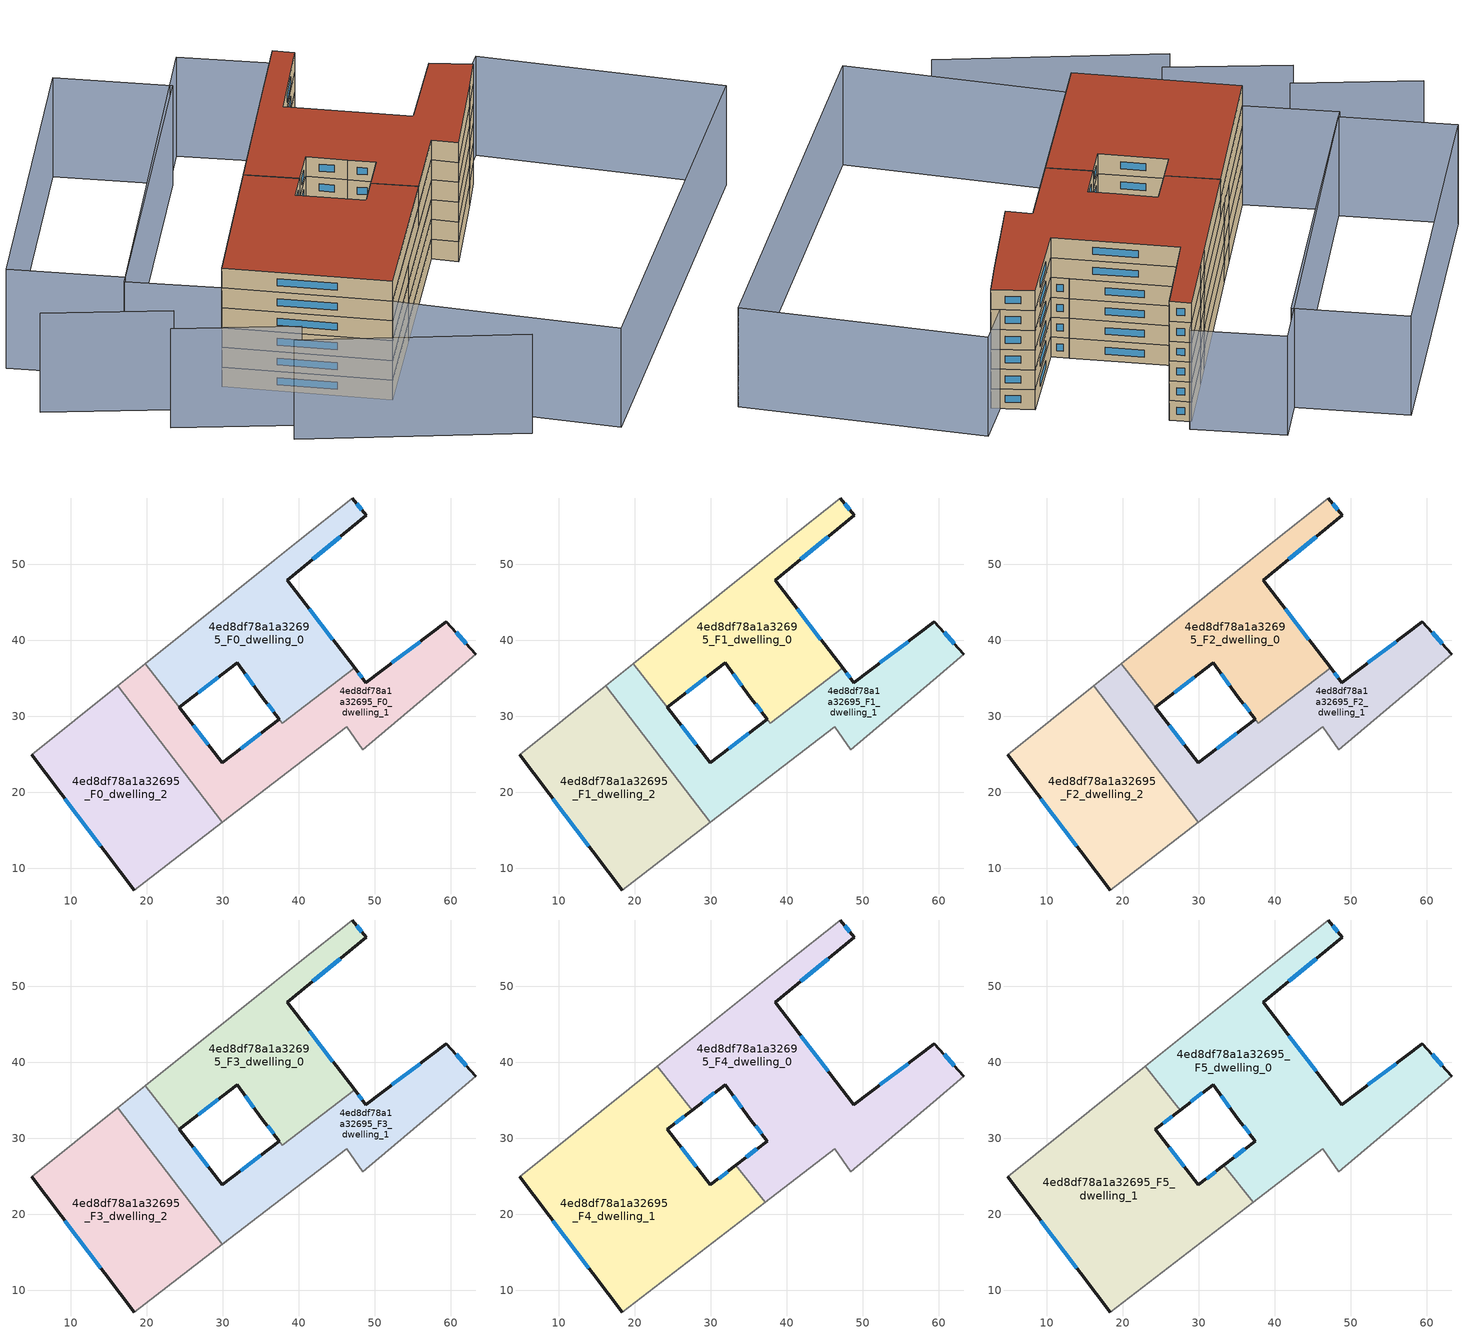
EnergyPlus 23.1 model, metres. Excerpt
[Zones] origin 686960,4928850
4ed8df78a1a32695_F0_dwelling_0
 floor ground (EU_floor_Construction): 47.08,58.72 48.87,56.42 38.5,47.88 47.35,36.36 37.86,29.08 35.18,32.61 31.91,37.05 24.3,31.21 24.27,31.18 19.84,36.94 36.77,50.53 39.72,52.88 z0
 wall outside (EU_wall_Construction): 24.3,31.21 31.91,37.05 35.18,32.61 37.43,29.64 / 47.35,36.36 38.5,47.88 48.87,56.42 47.08,58.72 z0:3
 wall to 4ed8df78a1a32695_F0_dwelling_1 (EU_wall_Construction): 19.84,36.94 24.27,31.18 24.3,31.2 / 37.86,29.08 47.35,36.36 / 37.43,29.64 37.86,29.07 z0:3
 wall adiabatic (EU_wall_Construction): 47.08,58.72 39.72,52.88 36.77,50.53 19.84,36.94 z0:3
 window (EU_Window_Construction): 32.97,35.61 34.11,34.06 / 26.77,33.11 29.43,35.15 / 48.28,57.17 47.66,57.97 / 41.87,50.66 45.49,53.64 / 44.47,40.11 41.38,44.14 / 35.91,31.65 36.7,30.61 z0.98:2.02
4ed8df78a1a32695_F0_dwelling_1
 floor ground (EU_floor_Construction): 59.44,42.42 63.31,38.17 59.29,34.73 48.42,25.63 46.32,28.61 29.97,16.07 16.19,34.01 19.84,36.94 24.27,31.18 24.3,31.2 29.95,23.87 37.43,29.64 37.86,29.07 47.35,36.36 48.82,34.45 z0
 wall outside (EU_wall_Construction): 37.43,29.64 29.95,23.87 24.3,31.2 / 63.31,38.17 59.44,42.42 48.82,34.45 47.35,36.36 z0:3
 wall adiabatic (EU_wall_Construction): 29.97,16.07 46.32,28.61 48.42,25.63 59.29,34.73 63.31,38.17 / 19.84,36.94 16.19,34.01 z0:3
 wall to 4ed8df78a1a32695_F0_dwelling_2 (EU_wall_Construction): 16.19,34.01 29.97,16.07 z0:3
 window (EU_Window_Construction): 34.99,27.77 32.38,25.75 / 48.34,35.07 47.83,35.74 / 55.98,39.83 52.27,37.04 / 62.05,39.55 60.7,41.04 / 28.11,26.26 26.13,28.82 z0.98:2.02
4ed8df78a1a32695_F0_dwelling_2
 floor ground (EU_floor_Construction): 16.19,34.01 29.97,16.07 18.35,7.16 4.88,24.93 z0
 wall outside (EU_wall_Construction): 4.88,24.93 18.35,7.16 z0:3
 wall adiabatic (EU_wall_Construction): 18.35,7.16 29.97,16.07 / 16.19,34.01 4.88,24.93 z0:3
 window (EU_Window_Construction): 9.26,19.15 13.97,12.94 z0.98:2.02
4ed8df78a1a32695_F1_dwelling_0
 floor to 4ed8df78a1a32695_F0_dwelling_0 (EU_floor_Construction): 47.08,58.72 48.87,56.42 38.5,47.88 47.35,36.36 37.86,29.08 35.18,32.61 31.91,37.05 24.3,31.21 24.27,31.18 19.84,36.94 36.77,50.53 39.72,52.88 z3
 wall outside (EU_wall_Construction): 24.3,31.21 31.91,37.05 35.18,32.61 37.43,29.64 / 47.35,36.36 38.5,47.88 48.87,56.42 47.08,58.72 z3:6
 wall to 4ed8df78a1a32695_F1_dwelling_1 (EU_wall_Construction): 19.84,36.94 24.27,31.18 24.3,31.2 / 37.86,29.08 47.35,36.36 / 37.43,29.64 37.86,29.07 z3:6
 wall adiabatic (EU_wall_Construction): 47.08,58.72 39.72,52.88 36.77,50.53 19.84,36.94 z3:6
 window (EU_Window_Construction): 32.97,35.61 34.11,34.06 / 26.77,33.11 29.43,35.15 / 48.28,57.17 47.66,57.97 / 41.87,50.66 45.49,53.64 / 44.47,40.11 41.38,44.14 / 35.91,31.65 36.7,30.61 z3.98:5.02
4ed8df78a1a32695_F1_dwelling_1
 floor to 4ed8df78a1a32695_F0_dwelling_1 (EU_floor_Construction): 59.44,42.42 63.31,38.17 59.29,34.73 48.42,25.63 46.32,28.61 29.97,16.07 16.19,34.01 19.84,36.94 24.27,31.18 24.3,31.2 29.95,23.87 37.43,29.64 37.86,29.07 47.35,36.36 48.82,34.45 z3
 wall outside (EU_wall_Construction): 37.43,29.64 29.95,23.87 24.3,31.2 / 63.31,38.17 59.44,42.42 48.82,34.45 47.35,36.36 z3:6
 wall adiabatic (EU_wall_Construction): 29.97,16.07 46.32,28.61 48.42,25.63 59.29,34.73 63.31,38.17 / 19.84,36.94 16.19,34.01 z3:6
 wall to 4ed8df78a1a32695_F1_dwelling_2 (EU_wall_Construction): 16.19,34.01 29.97,16.07 z3:6
 window (EU_Window_Construction): 34.99,27.77 32.38,25.75 / 48.34,35.07 47.83,35.74 / 55.98,39.83 52.27,37.04 / 62.05,39.55 60.7,41.04 / 28.11,26.26 26.13,28.82 z3.98:5.02
4ed8df78a1a32695_F1_dwelling_2
 floor to 4ed8df78a1a32695_F0_dwelling_2 (EU_floor_Construction): 16.19,34.01 29.97,16.07 18.35,7.16 4.88,24.93 z3
 wall outside (EU_wall_Construction): 4.88,24.93 18.35,7.16 z3:6
 wall adiabatic (EU_wall_Construction): 18.35,7.16 29.97,16.07 / 16.19,34.01 4.88,24.93 z3:6
 window (EU_Window_Construction): 9.26,19.15 13.97,12.94 z3.98:5.02
4ed8df78a1a32695_F2_dwelling_0
 floor to 4ed8df78a1a32695_F1_dwelling_0 (EU_floor_Construction): 47.08,58.72 48.87,56.42 38.5,47.88 47.35,36.36 37.86,29.08 35.18,32.61 31.91,37.05 24.3,31.21 24.27,31.18 19.84,36.94 36.77,50.53 39.72,52.88 z6
 wall outside (EU_wall_Construction): 24.3,31.21 31.91,37.05 35.18,32.61 37.43,29.64 / 47.35,36.36 38.5,47.88 48.87,56.42 47.08,58.72 z6:9
 wall to 4ed8df78a1a32695_F2_dwelling_1 (EU_wall_Construction): 19.84,36.94 24.27,31.18 24.3,31.2 / 37.86,29.08 47.35,36.36 / 37.43,29.64 37.86,29.07 z6:9
 wall adiabatic (EU_wall_Construction): 47.08,58.72 39.72,52.88 36.77,50.53 19.84,36.94 z6:9
 window (EU_Window_Construction): 32.97,35.61 34.11,34.06 / 26.77,33.11 29.43,35.15 / 48.28,57.17 47.66,57.97 / 41.87,50.66 45.49,53.64 / 44.47,40.11 41.38,44.14 / 35.91,31.65 36.7,30.61 z6.98:8.02
4ed8df78a1a32695_F2_dwelling_1
 floor to 4ed8df78a1a32695_F1_dwelling_1 (EU_floor_Construction): 59.44,42.42 63.31,38.17 59.29,34.73 48.42,25.63 46.32,28.61 29.97,16.07 16.19,34.01 19.84,36.94 24.27,31.18 24.3,31.2 29.95,23.87 37.43,29.64 37.86,29.07 47.35,36.36 48.82,34.45 z6
 wall outside (EU_wall_Construction): 37.43,29.64 29.95,23.87 24.3,31.2 / 63.31,38.17 59.44,42.42 48.82,34.45 47.35,36.36 z6:9
 wall adiabatic (EU_wall_Construction): 29.97,16.07 46.32,28.61 48.42,25.63 59.29,34.73 63.31,38.17 / 19.84,36.94 16.19,34.01 z6:9
 wall to 4ed8df78a1a32695_F2_dwelling_2 (EU_wall_Construction): 16.19,34.01 29.97,16.07 z6:9
 window (EU_Window_Construction): 34.99,27.77 32.38,25.75 / 48.34,35.07 47.83,35.74 / 55.98,39.83 52.27,37.04 / 62.05,39.55 60.7,41.04 / 28.11,26.26 26.13,28.82 z6.98:8.02
4ed8df78a1a32695_F2_dwelling_2
 floor to 4ed8df78a1a32695_F1_dwelling_2 (EU_floor_Construction): 16.19,34.01 29.97,16.07 18.35,7.16 4.88,24.93 z6
 wall outside (EU_wall_Construction): 4.88,24.93 18.35,7.16 z6:9
 wall adiabatic (EU_wall_Construction): 18.35,7.16 29.97,16.07 / 16.19,34.01 4.88,24.93 z6:9
 window (EU_Window_Construction): 9.26,19.15 13.97,12.94 z6.98:8.02
4ed8df78a1a32695_F3_dwelling_0
 floor to 4ed8df78a1a32695_F2_dwelling_0 (EU_floor_Construction): 47.08,58.72 48.87,56.42 38.5,47.88 47.35,36.36 37.86,29.08 35.18,32.61 31.91,37.05 24.3,31.21 24.27,31.18 19.84,36.94 36.77,50.53 39.72,52.88 z9
 wall outside (EU_wall_Construction): 24.3,31.21 31.91,37.05 35.18,32.61 37.43,29.64 / 47.35,36.36 38.5,47.88 48.87,56.42 47.08,58.72 z9:12
 wall to 4ed8df78a1a32695_F3_dwelling_1 (EU_wall_Construction): 19.84,36.94 24.27,31.18 24.3,31.2 / 37.86,29.08 47.35,36.36 / 37.43,29.64 37.86,29.07 z9:12
 wall adiabatic (EU_wall_Construction): 47.08,58.72 39.72,52.88 36.77,50.53 19.84,36.94 z9:12
 window (EU_Window_Construction): 32.97,35.61 34.11,34.06 / 26.77,33.11 29.43,35.15 / 48.28,57.17 47.66,57.97 / 41.87,50.66 45.49,53.64 / 44.47,40.11 41.38,44.14 / 35.91,31.65 36.7,30.61 z9.98:11.02
4ed8df78a1a32695_F3_dwelling_1
 floor to 4ed8df78a1a32695_F2_dwelling_1 (EU_floor_Construction): 59.44,42.42 63.31,38.17 59.29,34.73 48.42,25.63 46.32,28.61 29.97,16.07 16.19,34.01 19.84,36.94 24.27,31.18 24.3,31.2 29.95,23.87 37.43,29.64 37.86,29.07 47.35,36.36 48.82,34.45 z9
 wall outside (EU_wall_Construction): 37.43,29.64 29.95,23.87 24.3,31.2 / 63.31,38.17 59.44,42.42 48.82,34.45 47.35,36.36 z9:12
 wall adiabatic (EU_wall_Construction): 29.97,16.07 46.32,28.61 48.42,25.63 59.29,34.73 63.31,38.17 / 19.84,36.94 16.19,34.01 z9:12
 wall to 4ed8df78a1a32695_F3_dwelling_2 (EU_wall_Construction): 16.19,34.01 29.97,16.07 z9:12
 window (EU_Window_Construction): 34.99,27.77 32.38,25.75 / 48.34,35.07 47.83,35.74 / 55.98,39.83 52.27,37.04 / 62.05,39.55 60.7,41.04 / 28.11,26.26 26.13,28.82 z9.98:11.02
4ed8df78a1a32695_F3_dwelling_2
 floor to 4ed8df78a1a32695_F2_dwelling_2 (EU_floor_Construction): 16.19,34.01 29.97,16.07 18.35,7.16 4.88,24.93 z9
 wall outside (EU_wall_Construction): 4.88,24.93 18.35,7.16 z9:12
 wall adiabatic (EU_wall_Construction): 18.35,7.16 29.97,16.07 / 16.19,34.01 4.88,24.93 z9:12
 window (EU_Window_Construction): 9.26,19.15 13.97,12.94 z9.98:11.02
4ed8df78a1a32695_F4_dwelling_0
 floor to 4ed8df78a1a32695_F3_dwelling_0 (EU_floor_Construction): 47.08,58.72 48.87,56.42 38.5,47.88 47.35,36.36 37.86,29.07 35.18,32.61 31.91,37.05 27.57,33.72 23,39.48 36.77,50.53 39.72,52.88 z12
 floor to 4ed8df78a1a32695_F3_dwelling_1 (EU_floor_Construction): 59.44,42.42 63.31,38.17 59.29,34.73 48.42,25.63 46.32,28.61 37.18,21.6 33.32,26.47 37.43,29.64 37.86,29.07 47.35,36.36 48.82,34.45 z12
 wall outside (EU_wall_Construction): 63.31,38.17 59.44,42.42 48.82,34.45 38.5,47.88 48.87,56.42 47.08,58.72 / 27.57,33.72 31.91,37.05 35.18,32.61 37.43,29.64 33.32,26.47 z12:15
 wall adiabatic (EU_wall_Construction): 37.18,21.6 46.32,28.61 48.42,25.63 59.29,34.73 63.31,38.17 / 47.08,58.72 39.72,52.88 36.77,50.53 23,39.48 z12:15
 wall to 4ed8df78a1a32695_F4_dwelling_1 (EU_wall_Construction): 33.32,26.47 37.18,21.6 / 23,39.48 27.57,33.72 z12:15
 window (EU_Window_Construction): 41.87,50.66 45.49,53.64 / 45.46,38.82 41.85,43.51 / 55.98,39.83 52.27,37.04 / 62.05,39.55 60.7,41.04 / 36.09,28.61 34.65,27.5 / 35.91,31.65 36.7,30.61 / 32.97,35.61 34.11,34.06 / 28.98,34.8 30.5,35.97 / 48.28,57.17 47.66,57.97 z12.98:14.02
4ed8df78a1a32695_F4_dwelling_1
 floor to 4ed8df78a1a32695_F3_dwelling_1 (EU_floor_Construction): 33.32,26.47 37.18,21.6 29.97,16.07 16.19,34.01 19.84,36.94 24.27,31.18 24.3,31.2 29.95,23.87 z12
 floor to 4ed8df78a1a32695_F3_dwelling_2 (EU_floor_Construction): 16.19,34.01 29.97,16.07 18.35,7.16 4.88,24.93 z12
 floor to 4ed8df78a1a32695_F3_dwelling_0 (EU_floor_Construction): 23,39.48 27.57,33.72 24.3,31.2 24.27,31.18 19.84,36.94 z12
 wall outside (EU_wall_Construction): 33.32,26.47 29.95,23.87 24.3,31.2 27.57,33.72 / 4.88,24.93 18.35,7.16 z12:15
 wall adiabatic (EU_wall_Construction): 18.35,7.16 37.18,21.6 / 23,39.48 4.88,24.93 z12:15
 window (EU_Window_Construction): 25.36,32.02 26.5,32.9 / 28.11,26.26 26.13,28.82 / 32.22,25.63 31.04,24.72 / 9.26,19.15 13.97,12.94 z12.98:14.02
4ed8df78a1a32695_F5_dwelling_0
 floor to 4ed8df78a1a32695_F4_dwelling_0 (EU_floor_Construction): 48.87,56.42 38.5,47.88 48.82,34.45 59.44,42.42 63.31,38.17 59.29,34.73 48.42,25.63 46.32,28.61 37.18,21.6 33.32,26.47 37.43,29.64 35.18,32.61 31.91,37.05 27.57,33.72 23,39.48 36.77,50.53 39.72,52.88 47.08,58.72 z15
 wall outside (EU_wall_Construction): 63.31,38.17 59.44,42.42 48.82,34.45 38.5,47.88 48.87,56.42 47.08,58.72 / 27.57,33.72 31.91,37.05 35.18,32.61 37.43,29.64 33.32,26.47 z15:18
 wall adiabatic (EU_wall_Construction): 37.18,21.6 46.32,28.61 48.42,25.63 59.29,34.73 63.31,38.17 / 47.08,58.72 39.72,52.88 36.77,50.53 23,39.48 z15:18
 wall to 4ed8df78a1a32695_F5_dwelling_1 (EU_wall_Construction): 33.32,26.47 37.18,21.6 / 23,39.48 27.57,33.72 z15:18
 window (EU_Window_Construction): 41.87,50.66 45.49,53.64 / 45.46,38.82 41.85,43.51 / 55.98,39.83 52.27,37.04 / 62.05,39.55 60.7,41.04 / 36.09,28.61 34.65,27.5 / 35.91,31.65 36.7,30.61 / 32.97,35.61 34.11,34.06 / 28.98,34.8 30.5,35.97 / 48.28,57.17 47.66,57.97 z15.98:17.02
 roof outside (EU_roof_Construction): 59.29,34.73 63.31,38.17 59.44,42.42 48.82,34.45 38.5,47.88 48.87,56.42 47.08,58.72 39.72,52.88 36.77,50.53 23,39.48 27.57,33.72 31.91,37.05 35.18,32.61 37.43,29.64 33.32,26.47 37.18,21.6 46.32,28.61 48.42,25.63 z18
4ed8df78a1a32695_F5_dwelling_1
 floor to 4ed8df78a1a32695_F4_dwelling_1 (EU_floor_Construction): 27.57,33.72 24.3,31.2 29.95,23.87 33.32,26.47 37.18,21.6 18.35,7.16 4.88,24.93 23,39.48 z15
 wall outside (EU_wall_Construction): 33.32,26.47 29.95,23.87 24.3,31.2 27.57,33.72 / 4.88,24.93 18.35,7.16 z15:18
 wall adiabatic (EU_wall_Construction): 18.35,7.16 37.18,21.6 / 23,39.48 4.88,24.93 z15:18
 window (EU_Window_Construction): 25.36,32.02 26.5,32.9 / 28.11,26.26 26.13,28.82 / 32.22,25.63 31.04,24.72 / 9.26,19.15 13.97,12.94 z15.98:17.02
 roof outside (EU_roof_Construction): 37.18,21.6 33.32,26.47 29.95,23.87 24.3,31.2 27.57,33.72 23,39.48 4.88,24.93 18.35,7.16 z18
shading: 2.56,9.17 25.54,-11.27 / -6.88,22.37 5.57,10.94 / -16.26,36.93 -3.48,25.28 / 86.36,15.06 34.79,-18.28 / 34.79,-18.28 16.81,9.54 / 16.81,9.54 68.38,42.87 / 68.38,42.87 86.36,15.06 / 48.53,59.86 4.88,24.93 / 4.88,24.93 -3.07,34.87 / -3.07,34.87 40.58,69.8 / 40.58,69.8 48.53,59.86 / 35.33,65.13 -2.11,35.52 / -2.11,35.52 -11.79,47.77 / -11.79,47.77 25.65,77.37 / 25.65,77.37 35.33,65.13 z0:15
[Building]
EU S2 Campaign: North Axis=0; Terrain=City; Solar Distribution=FullExterior
[Site:Location]
Bologna: Latitude=44.5; Longitude=11.25; Time Zone=1; Elevation=37
[SizingPeriod:WeatherFileDays]
AnnualSizingPeriod: Begin Month=1; Begin Day of Month=1; End Month=12; End Day of Month=31; Day of Week for Start Day=Monday; Use Weather File Daylight Saving Period=No; Use Weather File Rain and Snow Indicators=No
[MATERIAL]
EU_InternalMass_Material: Roughness=MediumRough; Thickness=0.1; Conductivity=1; Density=1800; Specific Heat=900; Thermal Absorptance=0.9; Solar Absorptance=0.7; Visible Absorptance=0.7
[MATERIAL:NOMASS] Roughness=MediumRough; Thermal Absorptance=0.9; Solar Absorptance=0.7; Visible Absorptance=0.7
Name | Thermal Resistance
EU_wall_NoMass | 0.905828
EU_roof_NoMass | 0.37593
EU_floor_NoMass | 0.67114
[WINDOWMATERIAL:SIMPLEGLAZINGSYSTEM]
EU_Window_SimpleGlazing: UFactor=4.52486; Solar Heat Gain Coefficient=0.85; Visible Transmittance=0.85
[CONSTRUCTION]
EU_wall_Construction: EU_wall_NoMass
EU_roof_Construction: EU_roof_NoMass
EU_floor_Construction: EU_floor_NoMass
EU_InternalMass_Construction: EU_InternalMass_Material
EU_Window_Construction: EU_Window_SimpleGlazing
[ZONE] Type=1; Multiplier=1; Ceiling Height=autocalculate; Floor Area=autocalculate; Part of Total Floor Area=Yes
Name | Volume
4ed8df78a1a32695_F0_dwelling_0; 4ed8df78a1a32695_F1_dwelling_0; 4ed8df78a1a32695_F2_dwelling_0; 4ed8df78a1a32695_F3_dwelling_0 | 960.46
4ed8df78a1a32695_F4_dwelling_0; 4ed8df78a1a32695_F5_dwelling_0 | 1472.66
4ed8df78a1a32695_F0_dwelling_1; 4ed8df78a1a32695_F1_dwelling_1; 4ed8df78a1a32695_F2_dwelling_1; 4ed8df78a1a32695_F3_dwelling_1 | 1003.15
4ed8df78a1a32695_F4_dwelling_1; 4ed8df78a1a32695_F5_dwelling_1 | 1472.65
4ed8df78a1a32695_F0_dwelling_2; 4ed8df78a1a32695_F1_dwelling_2; 4ed8df78a1a32695_F2_dwelling_2; 4ed8df78a1a32695_F3_dwelling_2 | 981.688
[INTERNALMASS] Construction=EU_InternalMass_Construction
Name | Zone or ZoneList | Surface Area
4ed8df78a1a32695_F0_dwelling_0_EU_InternalMass | 4ed8df78a1a32695_F0_dwelling_0 | 320.152
4ed8df78a1a32695_F0_dwelling_1_EU_InternalMass | 4ed8df78a1a32695_F0_dwelling_1 | 334.383
4ed8df78a1a32695_F0_dwelling_2_EU_InternalMass | 4ed8df78a1a32695_F0_dwelling_2 | 327.231
4ed8df78a1a32695_F1_dwelling_0_EU_InternalMass | 4ed8df78a1a32695_F1_dwelling_0 | 320.152
4ed8df78a1a32695_F1_dwelling_1_EU_InternalMass | 4ed8df78a1a32695_F1_dwelling_1 | 334.383
4ed8df78a1a32695_F1_dwelling_2_EU_InternalMass | 4ed8df78a1a32695_F1_dwelling_2 | 327.231
4ed8df78a1a32695_F2_dwelling_0_EU_InternalMass | 4ed8df78a1a32695_F2_dwelling_0 | 320.152
4ed8df78a1a32695_F2_dwelling_1_EU_InternalMass | 4ed8df78a1a32695_F2_dwelling_1 | 334.383
4ed8df78a1a32695_F2_dwelling_2_EU_InternalMass | 4ed8df78a1a32695_F2_dwelling_2 | 327.231
4ed8df78a1a32695_F3_dwelling_0_EU_InternalMass | 4ed8df78a1a32695_F3_dwelling_0 | 320.152
4ed8df78a1a32695_F3_dwelling_1_EU_InternalMass | 4ed8df78a1a32695_F3_dwelling_1 | 334.383
4ed8df78a1a32695_F3_dwelling_2_EU_InternalMass | 4ed8df78a1a32695_F3_dwelling_2 | 327.231
4ed8df78a1a32695_F4_dwelling_0_EU_InternalMass | 4ed8df78a1a32695_F4_dwelling_0 | 490.887
4ed8df78a1a32695_F4_dwelling_1_EU_InternalMass | 4ed8df78a1a32695_F4_dwelling_1 | 490.881
4ed8df78a1a32695_F5_dwelling_0_EU_InternalMass | 4ed8df78a1a32695_F5_dwelling_0 | 490.887
4ed8df78a1a32695_F5_dwelling_1_EU_InternalMass | 4ed8df78a1a32695_F5_dwelling_1 | 490.881
[OTHEREQUIPMENT] Fuel Type=Electricity; Design Level Calculation Method=Watts/Area; Power per Zone Floor Area=1; Fraction Latent=0; Fraction Radiant=0; Fraction Lost=0; Carbon Dioxide Generation Rate=0; EndUse Subcategory=EU_Step8_InternalGains
Name | Zone or ZoneList or Space or SpaceList | Schedule
EU_Step8_InternalGain_4ed8df78a1a32695_F0_dwelling_0_f000 | 4ed8df78a1a32695_F0_dwelling_0 | EU_Step8_GainSchedule_4ed8df78a1a32695_F0_dwelling_0_f000
EU_Step8_InternalGain_4ed8df78a1a32695_F0_dwelling_1_f000 | 4ed8df78a1a32695_F0_dwelling_1 | EU_Step8_GainSchedule_4ed8df78a1a32695_F0_dwelling_1_f000
EU_Step8_InternalGain_4ed8df78a1a32695_F0_dwelling_2_f000 | 4ed8df78a1a32695_F0_dwelling_2 | EU_Step8_GainSchedule_4ed8df78a1a32695_F0_dwelling_2_f000
EU_Step8_InternalGain_4ed8df78a1a32695_F1_dwelling_0_f000 | 4ed8df78a1a32695_F1_dwelling_0 | EU_Step8_GainSchedule_4ed8df78a1a32695_F1_dwelling_0_f000
EU_Step8_InternalGain_4ed8df78a1a32695_F1_dwelling_1_f000 | 4ed8df78a1a32695_F1_dwelling_1 | EU_Step8_GainSchedule_4ed8df78a1a32695_F1_dwelling_1_f000
EU_Step8_InternalGain_4ed8df78a1a32695_F1_dwelling_2_f000 | 4ed8df78a1a32695_F1_dwelling_2 | EU_Step8_GainSchedule_4ed8df78a1a32695_F1_dwelling_2_f000
EU_Step8_InternalGain_4ed8df78a1a32695_F2_dwelling_0_f000 | 4ed8df78a1a32695_F2_dwelling_0 | EU_Step8_GainSchedule_4ed8df78a1a32695_F2_dwelling_0_f000
EU_Step8_InternalGain_4ed8df78a1a32695_F2_dwelling_1_f000 | 4ed8df78a1a32695_F2_dwelling_1 | EU_Step8_GainSchedule_4ed8df78a1a32695_F2_dwelling_1_f000
EU_Step8_InternalGain_4ed8df78a1a32695_F2_dwelling_2_f000 | 4ed8df78a1a32695_F2_dwelling_2 | EU_Step8_GainSchedule_4ed8df78a1a32695_F2_dwelling_2_f000
EU_Step8_InternalGain_4ed8df78a1a32695_F3_dwelling_0_f000 | 4ed8df78a1a32695_F3_dwelling_0 | EU_Step8_GainSchedule_4ed8df78a1a32695_F3_dwelling_0_f000
EU_Step8_InternalGain_4ed8df78a1a32695_F3_dwelling_1_f000 | 4ed8df78a1a32695_F3_dwelling_1 | EU_Step8_GainSchedule_4ed8df78a1a32695_F3_dwelling_1_f000
EU_Step8_InternalGain_4ed8df78a1a32695_F3_dwelling_2_f000 | 4ed8df78a1a32695_F3_dwelling_2 | EU_Step8_GainSchedule_4ed8df78a1a32695_F3_dwelling_2_f000
EU_Step8_InternalGain_4ed8df78a1a32695_F4_dwelling_0_f000 | 4ed8df78a1a32695_F4_dwelling_0 | EU_Step8_GainSchedule_4ed8df78a1a32695_F4_dwelling_0_f000
EU_Step8_InternalGain_4ed8df78a1a32695_F4_dwelling_1_f000 | 4ed8df78a1a32695_F4_dwelling_1 | EU_Step8_GainSchedule_4ed8df78a1a32695_F4_dwelling_1_f000
EU_Step8_InternalGain_4ed8df78a1a32695_F5_dwelling_0_f000 | 4ed8df78a1a32695_F5_dwelling_0 | EU_Step8_GainSchedule_4ed8df78a1a32695_F5_dwelling_0_f000
EU_Step8_InternalGain_4ed8df78a1a32695_F5_dwelling_1_f000 | 4ed8df78a1a32695_F5_dwelling_1 | EU_Step8_GainSchedule_4ed8df78a1a32695_F5_dwelling_1_f000
[ZONEVENTILATION:DESIGNFLOWRATE] Schedule=EU_AlwaysOn; Design Flow Rate Calculation Method=AirChanges/Hour; Air Changes per Hour=0.73129; Ventilation Type=Natural; Fan Pressure Rise=0; Fan Total Efficiency=1; Constant Term Coefficient=1; Temperature Term Coefficient=0; Velocity Term Coefficient=0; Velocity Squared Term Coefficient=0; Minimum Indoor Temperature=-100; Maximum Indoor Temperature=100; Delta Temperature=-100; Minimum Outdoor Temperature=-100; Maximum Outdoor Temperature=100; Maximum Wind Speed=40
Name | Zone or ZoneList or Space or SpaceList
EU_ConstantAir_4ed8df78a1a32695_F0_dwelling_0 | 4ed8df78a1a32695_F0_dwelling_0
EU_ConstantAir_4ed8df78a1a32695_F0_dwelling_1 | 4ed8df78a1a32695_F0_dwelling_1
EU_ConstantAir_4ed8df78a1a32695_F0_dwelling_2 | 4ed8df78a1a32695_F0_dwelling_2
EU_ConstantAir_4ed8df78a1a32695_F1_dwelling_0 | 4ed8df78a1a32695_F1_dwelling_0
EU_ConstantAir_4ed8df78a1a32695_F1_dwelling_1 | 4ed8df78a1a32695_F1_dwelling_1
EU_ConstantAir_4ed8df78a1a32695_F1_dwelling_2 | 4ed8df78a1a32695_F1_dwelling_2
EU_ConstantAir_4ed8df78a1a32695_F2_dwelling_0 | 4ed8df78a1a32695_F2_dwelling_0
EU_ConstantAir_4ed8df78a1a32695_F2_dwelling_1 | 4ed8df78a1a32695_F2_dwelling_1
EU_ConstantAir_4ed8df78a1a32695_F2_dwelling_2 | 4ed8df78a1a32695_F2_dwelling_2
EU_ConstantAir_4ed8df78a1a32695_F3_dwelling_0 | 4ed8df78a1a32695_F3_dwelling_0
EU_ConstantAir_4ed8df78a1a32695_F3_dwelling_1 | 4ed8df78a1a32695_F3_dwelling_1
EU_ConstantAir_4ed8df78a1a32695_F3_dwelling_2 | 4ed8df78a1a32695_F3_dwelling_2
EU_ConstantAir_4ed8df78a1a32695_F4_dwelling_0 | 4ed8df78a1a32695_F4_dwelling_0
EU_ConstantAir_4ed8df78a1a32695_F4_dwelling_1 | 4ed8df78a1a32695_F4_dwelling_1
EU_ConstantAir_4ed8df78a1a32695_F5_dwelling_0 | 4ed8df78a1a32695_F5_dwelling_0
EU_ConstantAir_4ed8df78a1a32695_F5_dwelling_1 | 4ed8df78a1a32695_F5_dwelling_1
[HVACTEMPLATE:THERMOSTAT] Constant Heating Setpoint=20; Constant Cooling Setpoint=50
EU_HeatOnly_4ed8df78a1a32695_F0_dwelling_0; EU_HeatOnly_4ed8df78a1a32695_F0_dwelling_1; EU_HeatOnly_4ed8df78a1a32695_F0_dwelling_2; EU_HeatOnly_4ed8df78a1a32695_F1_dwelling_0; EU_HeatOnly_4ed8df78a1a32695_F1_dwelling_1; EU_HeatOnly_4ed8df78a1a32695_F1_dwelling_2; EU_HeatOnly_4ed8df78a1a32695_F2_dwelling_0; EU_HeatOnly_4ed8df78a1a32695_F2_dwelling_1; EU_HeatOnly_4ed8df78a1a32695_F2_dwelling_2; EU_HeatOnly_4ed8df78a1a32695_F3_dwelling_0; EU_HeatOnly_4ed8df78a1a32695_F3_dwelling_1; EU_HeatOnly_4ed8df78a1a32695_F3_dwelling_2; EU_HeatOnly_4ed8df78a1a32695_F4_dwelling_0; EU_HeatOnly_4ed8df78a1a32695_F4_dwelling_1; EU_HeatOnly_4ed8df78a1a32695_F5_dwelling_0; EU_HeatOnly_4ed8df78a1a32695_F5_dwelling_1
[HVACTEMPLATE:ZONE:IDEALLOADSAIRSYSTEM] System Availability Schedule=EU_AlwaysOn; Maximum Heating Supply Air Temperature=50; Minimum Cooling Supply Air Temperature=13; Maximum Heating Supply Air Humidity Ratio=0.0156; Minimum Cooling Supply Air Humidity Ratio=0.0077; Heating Limit=NoLimit; Cooling Limit=NoLimit; Heating Availability Schedule=EU_AlwaysOn; Cooling Availability Schedule=EU_CoolingOff; Dehumidification Control Type=ConstantSensibleHeatRatio; Cooling Sensible Heat Ratio=0.7; Dehumidification Setpoint=60; Humidification Control Type=None; Humidification Setpoint=30; Outdoor Air Method=None; Outdoor Air Flow Rate per Person=0.00944; Outdoor Air Flow Rate per Zone Floor Area=0; Outdoor Air Flow Rate per Zone=0; Demand Controlled Ventilation Type=None; Outdoor Air Economizer Type=NoEconomizer; Heat Recovery Type=None; Sensible Heat Recovery Effectiveness=0.7; Latent Heat Recovery Effectiveness=0.65
Name | Template Thermostat
4ed8df78a1a32695_F0_dwelling_0 | EU_HeatOnly_4ed8df78a1a32695_F0_dwelling_0
4ed8df78a1a32695_F0_dwelling_1 | EU_HeatOnly_4ed8df78a1a32695_F0_dwelling_1
4ed8df78a1a32695_F0_dwelling_2 | EU_HeatOnly_4ed8df78a1a32695_F0_dwelling_2
4ed8df78a1a32695_F1_dwelling_0 | EU_HeatOnly_4ed8df78a1a32695_F1_dwelling_0
4ed8df78a1a32695_F1_dwelling_1 | EU_HeatOnly_4ed8df78a1a32695_F1_dwelling_1
4ed8df78a1a32695_F1_dwelling_2 | EU_HeatOnly_4ed8df78a1a32695_F1_dwelling_2
4ed8df78a1a32695_F2_dwelling_0 | EU_HeatOnly_4ed8df78a1a32695_F2_dwelling_0
4ed8df78a1a32695_F2_dwelling_1 | EU_HeatOnly_4ed8df78a1a32695_F2_dwelling_1
4ed8df78a1a32695_F2_dwelling_2 | EU_HeatOnly_4ed8df78a1a32695_F2_dwelling_2
4ed8df78a1a32695_F3_dwelling_0 | EU_HeatOnly_4ed8df78a1a32695_F3_dwelling_0
4ed8df78a1a32695_F3_dwelling_1 | EU_HeatOnly_4ed8df78a1a32695_F3_dwelling_1
4ed8df78a1a32695_F3_dwelling_2 | EU_HeatOnly_4ed8df78a1a32695_F3_dwelling_2
4ed8df78a1a32695_F4_dwelling_0 | EU_HeatOnly_4ed8df78a1a32695_F4_dwelling_0
4ed8df78a1a32695_F4_dwelling_1 | EU_HeatOnly_4ed8df78a1a32695_F4_dwelling_1
4ed8df78a1a32695_F5_dwelling_0 | EU_HeatOnly_4ed8df78a1a32695_F5_dwelling_0
4ed8df78a1a32695_F5_dwelling_1 | EU_HeatOnly_4ed8df78a1a32695_F5_dwelling_1
[SIZING:ZONE] Zone Cooling Design Supply Air Temperature Input Method=SupplyAirTemperature; Zone Cooling Design Supply Air Temperature=13; Zone Heating Design Supply Air Temperature Input Method=SupplyAirTemperature; Zone Heating Design Supply Air Temperature=50; Zone Cooling Design Supply Air Humidity Ratio=0.008; Zone Heating Design Supply Air Humidity Ratio=0.008; Cooling Design Air Flow Method=DesignDay; Cooling Design Air Flow Rate=0; Cooling Minimum Air Flow per Zone Floor Area=0.000762; Cooling Minimum Air Flow=0; Cooling Minimum Air Flow Fraction=0.2; Heating Design Air Flow Method=DesignDay; Heating Design Air Flow Rate=0; Heating Maximum Air Flow per Zone Floor Area=0.002032; Heating Maximum Air Flow=0.141576; Heating Maximum Air Flow Fraction=0.3; Account for Dedicated Outdoor Air System=No; Dedicated Outdoor Air System Control Strategy=NeutralSupplyAir; Dedicated Outdoor Air Low Setpoint Temperature for Design=autosize; Dedicated Outdoor Air High Setpoint Temperature for Design=autosize; Zone Load Sizing Method=Sensible Load Only No Latent Load; Zone Latent Cooling Design Supply Air Humidity Ratio Input Method=HumidityRatioDifference; Zone Cooling Design Supply Air Humidity Ratio Difference=0.005; Zone Latent Heating Design Supply Air Humidity Ratio Input Method=HumidityRatioDifference; Zone Humidification Design Supply Air Humidity Ratio Difference=0.005
4ed8df78a1a32695_F0_dwelling_0; 4ed8df78a1a32695_F0_dwelling_1; 4ed8df78a1a32695_F0_dwelling_2; 4ed8df78a1a32695_F1_dwelling_0; 4ed8df78a1a32695_F1_dwelling_1; 4ed8df78a1a32695_F1_dwelling_2; 4ed8df78a1a32695_F2_dwelling_0; 4ed8df78a1a32695_F2_dwelling_1; 4ed8df78a1a32695_F2_dwelling_2; 4ed8df78a1a32695_F3_dwelling_0; 4ed8df78a1a32695_F3_dwelling_1; 4ed8df78a1a32695_F3_dwelling_2; 4ed8df78a1a32695_F4_dwelling_0; 4ed8df78a1a32695_F4_dwelling_1; 4ed8df78a1a32695_F5_dwelling_0; 4ed8df78a1a32695_F5_dwelling_1
[SCHEDULE:CONSTANT]
Name | Hourly Value
EU_AlwaysOn | 1
EU_CoolingOff | 0
[SCHEDULE:FILE] Column Number=1; Rows to Skip at Top=0; Number of Hours of Data=8760; Column Separator=Comma; Interpolate to Timestep=No; Minutes per Item=60; Adjust Schedule for Daylight Savings=Yes
Name | File
EU_Step8_GainSchedule_4ed8df78a1a32695_F0_dwelling_0_f000 | ../../schedules/4ed8df78a1a32695/4ed8df78a1a32695_F0_dwelling_0_f000_gain.csv
EU_Step8_GainSchedule_4ed8df78a1a32695_F0_dwelling_1_f000 | ../../schedules/4ed8df78a1a32695/4ed8df78a1a32695_F0_dwelling_1_f000_gain.csv
EU_Step8_GainSchedule_4ed8df78a1a32695_F0_dwelling_2_f000 | ../../schedules/4ed8df78a1a32695/4ed8df78a1a32695_F0_dwelling_2_f000_gain.csv
EU_Step8_GainSchedule_4ed8df78a1a32695_F1_dwelling_0_f000 | ../../schedules/4ed8df78a1a32695/4ed8df78a1a32695_F1_dwelling_0_f000_gain.csv
EU_Step8_GainSchedule_4ed8df78a1a32695_F1_dwelling_1_f000 | ../../schedules/4ed8df78a1a32695/4ed8df78a1a32695_F1_dwelling_1_f000_gain.csv
EU_Step8_GainSchedule_4ed8df78a1a32695_F1_dwelling_2_f000 | ../../schedules/4ed8df78a1a32695/4ed8df78a1a32695_F1_dwelling_2_f000_gain.csv
EU_Step8_GainSchedule_4ed8df78a1a32695_F2_dwelling_0_f000 | ../../schedules/4ed8df78a1a32695/4ed8df78a1a32695_F2_dwelling_0_f000_gain.csv
EU_Step8_GainSchedule_4ed8df78a1a32695_F2_dwelling_1_f000 | ../../schedules/4ed8df78a1a32695/4ed8df78a1a32695_F2_dwelling_1_f000_gain.csv
EU_Step8_GainSchedule_4ed8df78a1a32695_F2_dwelling_2_f000 | ../../schedules/4ed8df78a1a32695/4ed8df78a1a32695_F2_dwelling_2_f000_gain.csv
EU_Step8_GainSchedule_4ed8df78a1a32695_F3_dwelling_0_f000 | ../../schedules/4ed8df78a1a32695/4ed8df78a1a32695_F3_dwelling_0_f000_gain.csv
EU_Step8_GainSchedule_4ed8df78a1a32695_F3_dwelling_1_f000 | ../../schedules/4ed8df78a1a32695/4ed8df78a1a32695_F3_dwelling_1_f000_gain.csv
EU_Step8_GainSchedule_4ed8df78a1a32695_F3_dwelling_2_f000 | ../../schedules/4ed8df78a1a32695/4ed8df78a1a32695_F3_dwelling_2_f000_gain.csv
EU_Step8_GainSchedule_4ed8df78a1a32695_F4_dwelling_0_f000 | ../../schedules/4ed8df78a1a32695/4ed8df78a1a32695_F4_dwelling_0_f000_gain.csv
EU_Step8_GainSchedule_4ed8df78a1a32695_F4_dwelling_1_f000 | ../../schedules/4ed8df78a1a32695/4ed8df78a1a32695_F4_dwelling_1_f000_gain.csv
EU_Step8_GainSchedule_4ed8df78a1a32695_F5_dwelling_0_f000 | ../../schedules/4ed8df78a1a32695/4ed8df78a1a32695_F5_dwelling_0_f000_gain.csv
EU_Step8_GainSchedule_4ed8df78a1a32695_F5_dwelling_1_f000 | ../../schedules/4ed8df78a1a32695/4ed8df78a1a32695_F5_dwelling_1_f000_gain.csv
